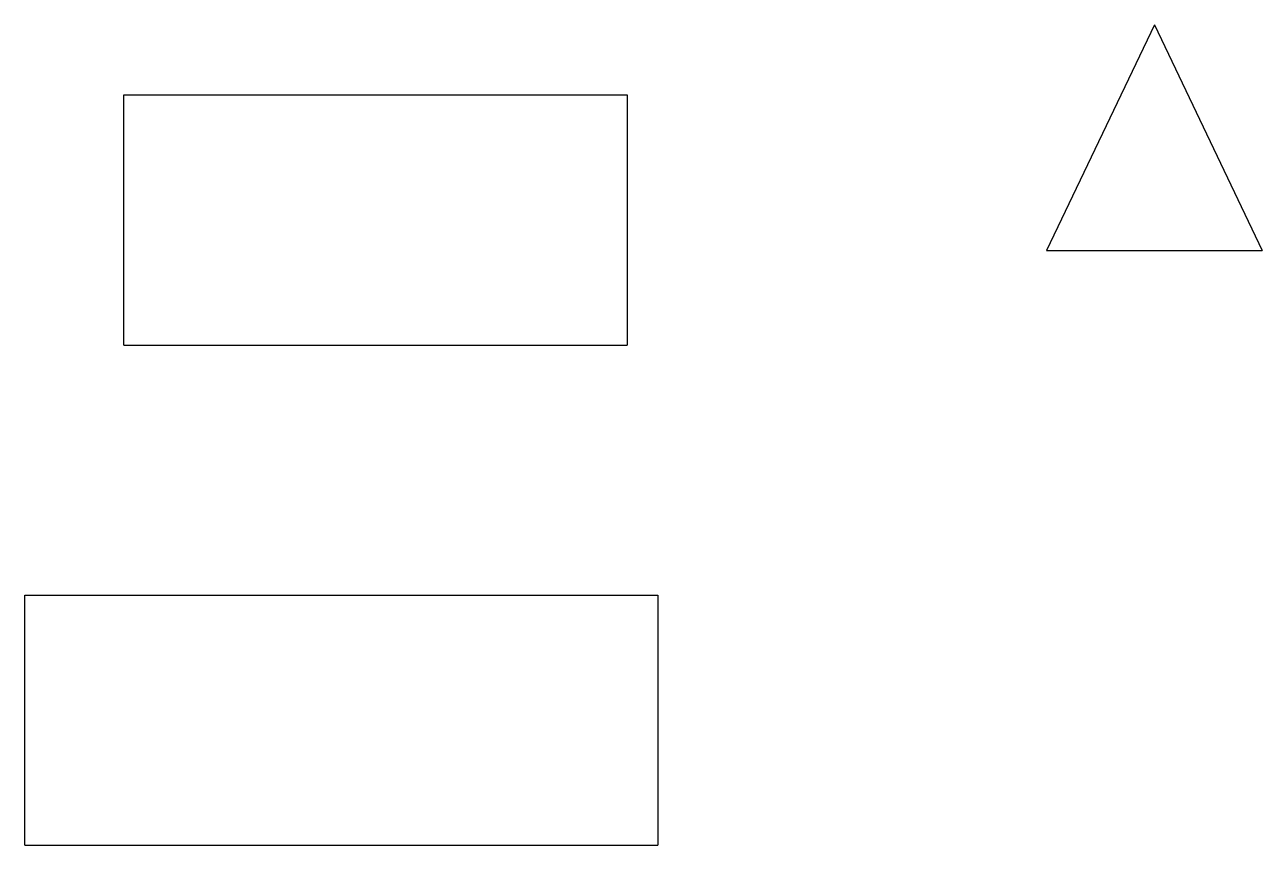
# Model space of a CAD drawing. Header units: millimetres. Extents: x 1250 to 2061, y 750 to 1288.
import ezdxf

# ---------------------------------------------------------------- set-up
doc = ezdxf.new("R2010")
doc.units = ezdxf.units.MM

msp = doc.modelspace()

# ---------------------------------------------------------------- linework, layer by layer
for p, q in [((1990.71, 1287.99), (1920, 1140)), ((1990.71, 1287.99), (2061.42, 1140)), ((1315, 1077.99), (1315, 1242.01)), ((1315, 1242.01), (1645, 1242.01)), ((1645, 1242.01), (1645, 1077.99)), ((1920, 1140), (2061.42, 1140)), ((1920, 1140), (2061.42, 1140)), ((1315, 1077.99), (1645, 1077.99)), ((1250, 750), (1250, 914.01)), ((1250, 914.01), (1665, 914.01)), ((1665, 914.01), (1665, 750)), ((1250, 750), (1665, 750))]:
    msp.add_line(p, q)

doc.saveas('drawing.dxf')
